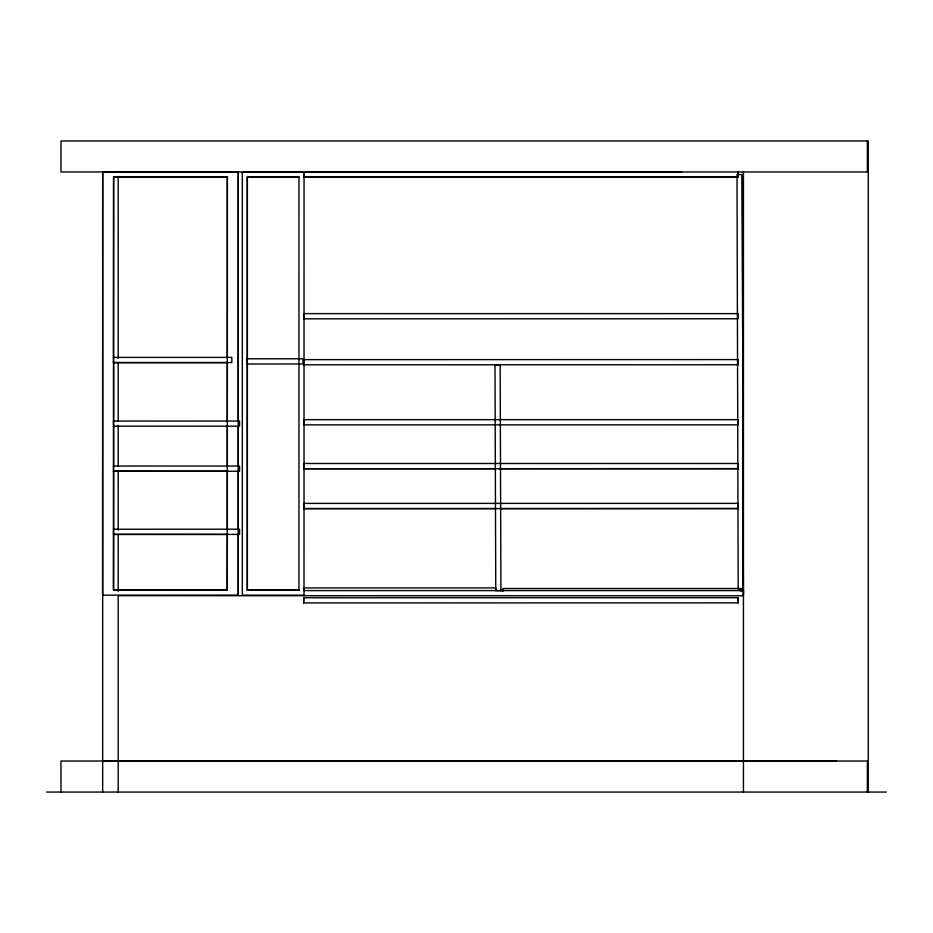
<?xml version="1.0" encoding="UTF-8"?>
<svg xmlns="http://www.w3.org/2000/svg" width="933" height="933" viewBox="0 0 933 933"><rect width="100%" height="100%" fill="white"/><g stroke="black" fill="none" stroke-linecap="round" stroke-linejoin="round"><path stroke-width="1.4" d="M238.265 534.049L238.265 595.091L102.583 595.172L102.677 172.173L238.277 172.162L238.265 420.69M227.349 534.866L227.244 590.204L113.511 590.204L113.604 177.13L227.349 177.13L227.349 357.456M113.511 590.204L113.604 534.866M113.604 529.058L113.604 470.885M113.604 466.523L113.604 425.798M113.604 421.436L113.604 361.817M227.43 362.622L113.464 362.622L113.604 177.13M227.244 590.204L227.349 177.13M227.349 529.058L227.349 470.885M227.349 466.523L227.349 425.798M227.349 421.436L227.349 361.817M238.265 529.687L238.265 470.104M238.265 465.742L238.265 426.509M303.925 595.172L242.323 595.172L242.323 172.243L681.638 172.138M247.28 590.204L299.05 590.134L247.28 590.204L247.28 177.212L299.05 177.13L247.28 177.212M247.373 590.134L247.373 363.275M247.373 360.36L247.373 177.13M298.957 590.204L298.957 177.212M743.356 595.767L743.449 590.519L743.356 595.767L118.199 595.686L118.199 792.047M113.511 471.2L239.536 471.247L239.548 466.034L113.511 466.034L113.499 471.247L227.944 471.247M113.511 534.364L239.536 534.411L239.548 529.198L113.499 529.244L113.499 534.411L227.944 534.411M113.511 357.397L231.804 357.397L231.804 362.564L113.511 362.564M238.277 172.162L238.265 595.091M304.053 172.138L304.018 595.686M303.925 590.601L743.356 590.601M303.703 172.022L303.703 177.188L737.898 177.188M737.898 364.815L738.108 359.59L303.703 359.637L303.703 364.803L738.108 364.756M303.925 468.658L303.925 463.491L738.108 463.491L738.108 468.658L303.703 468.716L496.029 468.716M303.925 508.555L303.925 503.388L738.108 503.388L738.108 508.555L303.703 508.602L496.029 508.602M737.898 419.71L737.898 424.877M738.108 468.658L498.945 468.716M303.703 597.75L303.703 602.916L303.703 597.75L738.108 597.703L737.898 602.916L738.108 597.703M738.108 508.555L500.403 508.602M742.26 174.529L743.356 588.98L742.26 174.529L737 174.518L738.19 588.956L743.449 588.968M868.366 171.964L60.983 171.964L60.983 140.953L868.261 140.953L868.261 792.047M303.925 177.142L738.108 177.142L738.108 171.975L737.898 174.611M113.511 177.212L227.255 177.212M738.108 419.663L303.925 419.663L303.703 424.877L738.108 424.83M304.018 587.953L495.761 587.942L495.761 590.519L494.991 364.756L500.251 364.78M113.604 590.134L227.349 590.134M500.45 590.519L503.365 590.519M740.545 590.519L743.449 590.519M303.703 602.916L738.108 602.87M102.688 761.13L836.446 761.13M46.65 792.047L886.35 792.047M495.656 590.601L500.916 590.624L500.158 364.756M867.375 140.953L867.375 171.964M867.375 792.047L867.375 761.036L60.983 761.036L60.983 792.047M743.449 171.964L743.449 792.047M740.837 591.102L740.837 588.525L502.899 588.525L502.899 591.102M304.03 587.942L304.03 590.519M118.199 176.325L118.199 358.342M118.199 362.704L118.199 420.958M118.199 425.32L118.199 466.092M118.199 470.465L118.199 530.154M118.199 534.527L118.199 591.312M102.688 171.964L102.688 792.047M247.28 358.797L303.038 358.797L303.038 363.963L247.28 364.022L247.28 358.797M113.511 421.028L113.511 426.194L239.548 426.194L239.548 421.028L113.499 421.086M303.925 313.616L738.108 313.616L738.108 318.783L303.703 318.829L303.925 313.616"/></g></svg>
